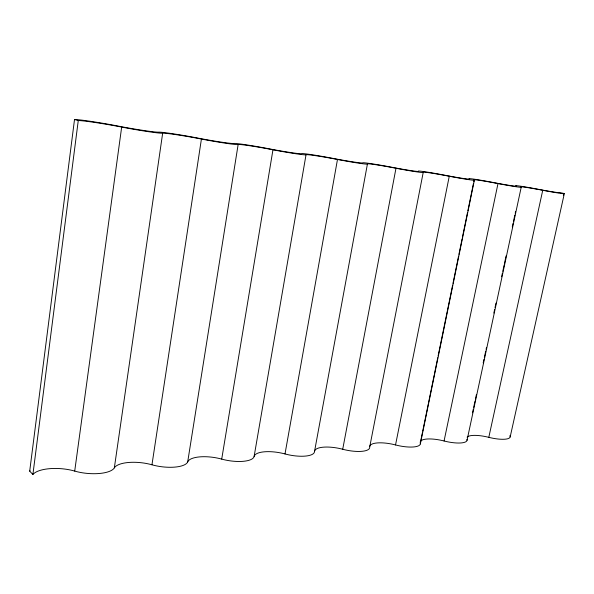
<?xml version="1.0" encoding="UTF-8"?>
<svg xmlns="http://www.w3.org/2000/svg" width="594" height="594" viewBox="0 0 594 594"><rect width="100%" height="100%" fill="white"/><g stroke="black" fill="none" stroke-linecap="round" stroke-linejoin="round"><path stroke-width="0.89" d="M563.758 193.436A20.411 0.661 10.7 0 1 542.738 190.28A21.221 0.713 10.7 0 0 520.834 186.999A21.124 0.72 10.7 0 1 497.995 183.568A21.993 0.78 10.7 0 0 474.161 179.989A21.933 0.787 10.6 0 1 449.264 176.247A22.876 0.861 10.6 0 0 423.232 172.342L369.698 447.052A21.666 6.801 11.1 0 1 342.716 449.25A22.602 7.403 10.9 0 0 314.516 451.544A22.639 7.432 10 0 1 285.009 453.95A23.678 8.123 9.7 0 0 254.113 456.467A23.79 8.13 8.6 0 1 221.711 459.11A24.963 8.91 8.2 0 0 187.697 461.88A25.178 8.888 7.1 0 1 151.96 464.79A26.537 9.764 6.4 0 0 114.345 467.857A26.886 9.697 5.3 0 1 74.71 471.087A28.49 10.685 4.4 0 0 32.893 474.495L29.7 471.146L74.517 119.505A30.309 1.381 9.7 0 1 117.731 126.002A28.519 1.247 9.8 0 0 158.553 132.15A28.141 1.255 9.9 0 1 197.171 137.957A26.626 1.136 10 0 0 233.761 143.458A26.396 1.136 10.1 0 1 268.473 148.686A25.089 1.032 10.2 0 0 301.455 153.646A24.955 1.032 10.3 0 1 332.833 158.368A23.812 0.936 10.3 0 0 362.719 162.86A23.76 0.936 10.4 0 1 391.223 167.152A22.728 0.854 10.5 0 0 418.428 171.243A22.743 0.854 10.6 0 1 444.423 175.156A21.807 0.78 10.6 0 0 469.297 178.898A21.859 0.772 10.7 0 1 493.109 182.477A21.005 0.713 10.7 0 0 515.934 185.915A21.094 0.705 10.7 0 1 537.822 189.204A20.293 0.653 10.7 0 0 558.843 192.367L563.758 193.436L563.357 195.248M32.893 474.495L78.267 120.552L74.517 119.505M74.71 471.087L121.673 127.071A30.494 1.403 9.7 0 0 78.267 120.552M114.345 467.857L162.659 133.227A28.683 1.262 9.8 0 1 121.673 127.071M151.96 464.79L201.418 139.041A26.782 1.151 10 0 0 238.135 144.557A26.552 1.151 10.2 0 1 272.958 149.785A25.23 1.047 10.2 0 0 306.029 154.744A25.104 1.047 10.3 0 1 337.481 159.467A23.946 0.95 10.4 0 0 367.434 163.966A23.901 0.943 10.5 0 1 395.983 168.251A22.862 0.861 10.5 0 0 423.232 172.342M187.697 461.88L238.135 144.557M221.711 459.11L272.958 149.785M254.113 456.467L306.029 154.744M285.009 453.95L337.481 159.467M314.516 451.544L367.434 163.966M342.716 449.25L395.983 168.251M369.743 446.257A21.688 6.757 11.9 0 1 395.537 444.943L449.264 176.247M395.537 444.943A20.835 6.23 12 0 0 420.307 442.924L422.349 432.952M422.72 431.14L428.289 403.935M428.66 402.123L434.229 374.925M434.6 373.114L437.763 357.699M438.134 355.88L452.621 285.165M452.992 283.353L458.561 256.148M458.932 254.336L462.087 238.922M462.459 237.11L467.478 212.63M467.849 210.818L473.418 183.613M473.789 181.801L474.161 179.989M420.344 443.911L474.383 180.153M420.886 440.874A20.894 6.178 12.7 0 1 444.067 440.986L497.995 183.568M472.512 412.83L473.284 409.199M473.67 407.387L475.029 401.039M475.423 399.22L476.388 394.691M483.182 362.941L483.962 359.318M484.348 357.506L485.706 351.151M486.092 349.339L486.479 347.527M493.859 313.06L494.631 309.437M495.025 307.618L495.99 303.089M501.618 276.782L502.398 273.158M502.784 271.339L504.143 264.991M504.529 263.179L506.081 255.925M512.295 226.901L513.067 223.27M513.461 221.458L514.82 215.11M515.206 213.298L515.592 211.486M467.033 440.288L521.213 187.207M467.129 437.184A20.196 5.658 13.3 0 1 488.803 437.34L542.738 190.28M510.172 436.932L564.3 193.696M420.307 442.924A20.894 6.178 12.7 0 1 420.248 442.671M420.262 441.943A20.894 6.178 12.7 0 1 420.701 441.067M466.973 439.374A20.107 5.71 12.7 0 1 444.067 440.986M509.89 435.625A19.461 5.249 13.2 0 1 488.803 437.34M162.659 133.227A28.312 1.27 10 0 1 201.418 139.041M29.7 471.146A28.326 10.529 4.3 0 1 30.034 470.782"/></g></svg>
